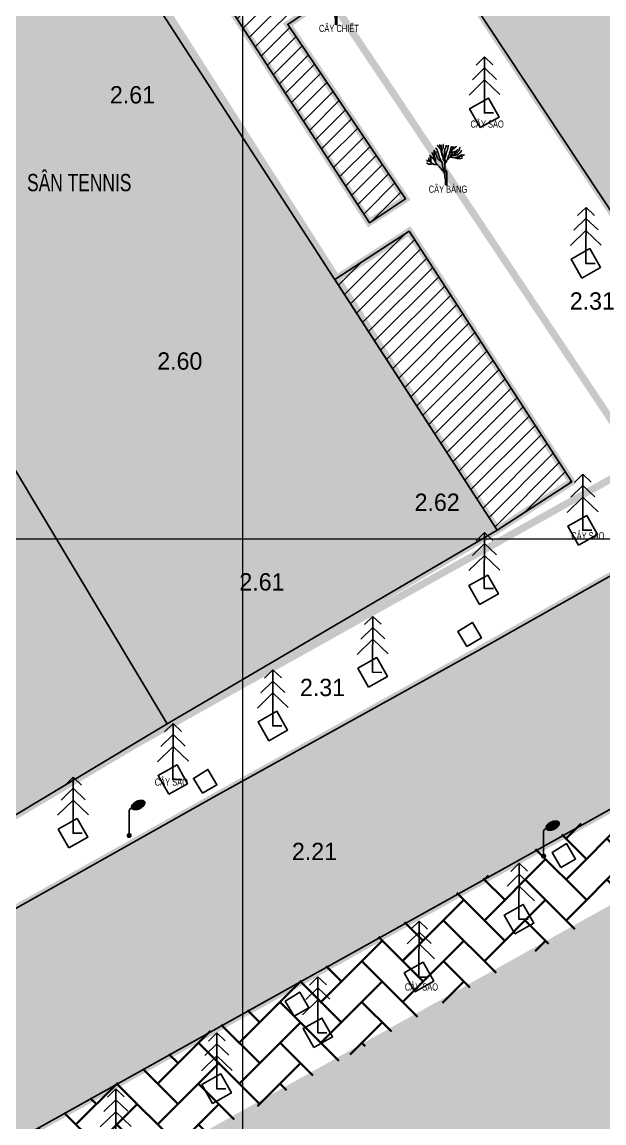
# Model space of a CAD drawing. Header units: millimetres. Extents: x 476643 to 477419, y 1110674 to 1111494.
# Drawn here: x 477078.4 to 477118.7, y 1111133.6 to 1111209.8 of the extents above; entities that cross this region are included whole.
import ezdxf

# ---------------------------------------------------------------- set-up
doc = ezdxf.new("R2010")
doc.units = ezdxf.units.MM
doc.header["$LTSCALE"] = 0.001
doc.header["$MEASUREMENT"] = 0
doc.linetypes.add('DASHDOTX2', pattern=[2, 1, -0.5, 0, -0.5])
for name, color, linetype, lineweight in [('D-CONGTRINH', 7, 'Continuous', 15), ('HT_Text', 7, 'Continuous', 15), ('LUOI', 8, 'Continuous', 5), ('Ranh theo QH', 5, 'Continuous', 40)]:
    doc.layers.add(name, color=color, linetype=linetype, lineweight=lineweight)
for name, color, linetype in [('H-Congtrinh', 40, 'Continuous'), ('HT_Cao do', 7, 'Continuous'), ('HT_duong', 1, 'Continuous'), ('HT_Hang rao', 7, 'Continuous'), ('HT_Ho ga', 5, 'Continuous'), ('HT_nha', 6, 'Continuous'), ('HT_thuc vat', 3, 'Continuous'), ('Ky hieu', 7, 'Continuous'), ('Net manh', 252, 'Continuous'), ('QH-text', 7, 'Continuous')]:
    doc.layers.add(name, color=color, linetype=linetype)
doc.styles.add('DIM', font='VAVON.TTF')
doc.linetypes.add('FENCELINE2', pattern='A,0.25,-0.1,[132,ltypeshp.shx,S=0.1,R=0,X=-0.1,Y=0],-0.1,1', length=1.45)

# ---------------------------------------------------------------- blocks, each defined once
blk = doc.blocks.new('Cot den')
at = {"layer": 'Ky hieu', "color": 5, "linetype": 'Continuous'}
for p, q in [((474185.96, 1112245.03), (474185.99, 1112245.09)), ((474185.96, 1112242.67), (474185.96, 1112245.03)), ((474185.99, 1112245.09), (474186.05, 1112245.17)), ((474186.05, 1112245.17), (474186.13, 1112245.23)), ((474186.13, 1112245.23), (474186.19, 1112245.25))]:
    blk.add_line(p, q, dxfattribs=at)
mesh = blk.add_polyface(dxfattribs=at)
corners = [(474186.29, 1112245.16), (474186.24, 1112245.2), (474186.32, 1112245.15), (474186.22, 1112245.22), (474186.39, 1112245.12), (474186.2, 1112245.25), (474186.43, 1112245.12), (474186.19, 1112245.29), (474186.49, 1112245.1), (474186.18, 1112245.32), (474186.53, 1112245.11), (474186.19, 1112245.36), (474186.6, 1112245.11), (474186.19, 1112245.39), (474186.63, 1112245.11), (474186.2, 1112245.43), (474186.71, 1112245.12), (474186.22, 1112245.48), (474186.77, 1112245.14), (474186.25, 1112245.53), (474186.84, 1112245.16), (474186.27, 1112245.57), (474186.9, 1112245.18), (474186.31, 1112245.62), (474186.97, 1112245.21), (474186.34, 1112245.65), (474187.02, 1112245.24), (474186.4, 1112245.7), (474187.09, 1112245.27), (474186.43, 1112245.73), (474187.12, 1112245.3), (474186.5, 1112245.78), (474187.2, 1112245.35), (474186.54, 1112245.8), (474187.23, 1112245.38), (474186.61, 1112245.84), (474187.28, 1112245.42), (474186.66, 1112245.87), (474187.31, 1112245.46), (474186.73, 1112245.9), (474187.35, 1112245.51), (474186.79, 1112245.92), (474187.38, 1112245.55), (474186.85, 1112245.94), (474187.4, 1112245.6), (474186.92, 1112245.96), (474187.42, 1112245.64), (474186.99, 1112245.97), (474187.44, 1112245.69), (474187.03, 1112245.97), (474187.44, 1112245.72), (474187.1, 1112245.97), (474187.44, 1112245.76), (474187.13, 1112245.97), (474187.43, 1112245.79), (474187.42, 1112245.82), (474187.2, 1112245.96), (474187.42, 1112245.82), (474187.4, 1112245.85), (474187.24, 1112245.96), (474187.38, 1112245.88), (474187.3, 1112245.93), (474187.33, 1112245.92)]
mesh.append_faces([[corners[k] for k in face] for face in [(0, 0, 2, 1), (1, 2, 4, 3), (3, 4, 6, 5), (5, 6, 8, 7), (7, 8, 10, 9), (9, 10, 12, 11), (11, 12, 14, 13), (13, 14, 16, 15), (15, 16, 18, 17), (17, 18, 20, 19), (19, 20, 22, 21), (21, 22, 24, 23), (23, 24, 26, 25), (25, 26, 28, 27), (27, 28, 30, 29), (29, 30, 32, 31), (31, 32, 34, 33), (33, 34, 36, 35), (35, 36, 38, 37), (37, 38, 40, 39), (39, 40, 42, 41), (41, 42, 44, 43), (43, 44, 46, 45), (45, 46, 48, 47), (47, 48, 50, 49), (49, 50, 52, 51), (51, 52, 54, 53), (53, 54, 57, 56), (56, 55, 58, 59), (59, 58, 60, 61), (61, 60, 62, 62)]], dxfattribs={"vtx0": -1, "vtx2": -1, "color": 5})
mesh = blk.add_polyface(dxfattribs=at)
corners = [(474185.87, 1112242.53), (474185.86, 1112242.54), (474185.9, 1112242.51), (474185.85, 1112242.55), (474185.91, 1112242.51), (474185.83, 1112242.57), (474185.93, 1112242.5), (474185.82, 1112242.58), (474185.94, 1112242.5), (474185.82, 1112242.59), (474185.96, 1112242.5), (474185.81, 1112242.61), (474185.98, 1112242.5), (474185.8, 1112242.62), (474186, 1112242.5), (474185.8, 1112242.64), (474186.01, 1112242.51), (474185.8, 1112242.66), (474186.03, 1112242.51), (474185.8, 1112242.67), (474186.04, 1112242.52), (474185.8, 1112242.67), (474186.06, 1112242.53), (474185.8, 1112242.69), (474186.06, 1112242.54), (474185.8, 1112242.7), (474186.08, 1112242.55), (474185.81, 1112242.72), (474186.09, 1112242.56), (474185.81, 1112242.73), (474186.11, 1112242.58), (474185.82, 1112242.75), (474186.11, 1112242.58), (474185.82, 1112242.76), (474186.12, 1112242.61), (474185.84, 1112242.78), (474186.12, 1112242.62), (474185.85, 1112242.79), (474186.13, 1112242.64), (474185.86, 1112242.8), (474186.13, 1112242.65), (474185.87, 1112242.81), (474186.13, 1112242.67), (474185.89, 1112242.82), (474186.13, 1112242.68), (474185.9, 1112242.83), (474186.13, 1112242.7), (474185.92, 1112242.83), (474186.13, 1112242.72), (474185.93, 1112242.84), (474186.12, 1112242.73), (474185.95, 1112242.84), (474186.11, 1112242.75), (474185.96, 1112242.84), (474186.11, 1112242.76), (474185.99, 1112242.84), (474186.1, 1112242.77), (474186, 1112242.84), (474186.08, 1112242.79), (474186.02, 1112242.83), (474186.07, 1112242.8), (474186.03, 1112242.83), (474186.06, 1112242.81)]
mesh.append_faces([[corners[k] for k in face] for face in [(0, 0, 2, 1), (1, 2, 4, 3), (3, 4, 6, 5), (5, 6, 8, 7), (7, 8, 10, 9), (9, 10, 12, 11), (11, 12, 14, 13), (13, 14, 16, 15), (15, 16, 18, 17), (17, 18, 20, 19), (21, 20, 22, 23), (23, 22, 24, 25), (25, 24, 26, 27), (27, 26, 28, 29), (29, 28, 30, 31), (31, 30, 32, 33), (33, 32, 34, 35), (35, 34, 36, 37), (37, 36, 38, 39), (39, 38, 40, 41), (41, 40, 42, 43), (43, 42, 44, 45), (45, 44, 46, 47), (47, 46, 48, 49), (49, 48, 50, 51), (51, 50, 52, 53), (53, 52, 54, 55), (55, 54, 56, 57), (57, 56, 58, 59), (59, 58, 60, 61), (61, 60, 62, 62)]], dxfattribs={"vtx0": -1, "vtx2": -1, "color": 5})
blk = doc.blocks.new('LKIM')
at = {"linetype": 'Continuous'}
for p, q in [((-0.158, 0.881), (-0.003, 1.034)), ((-0.003, 1.034), (0.152, 0.887)), ((-0.225, 0.611), (-0.003, 0.83)), ((-0.003, 0.83), (0.22, 0.619)), ((-0.288, 0.329), (-0.003, 0.61)), ((-0.003, 0.61), (0.282, 0.34))]:
    blk.add_line(p, q, dxfattribs=at)
blk.add_lwpolyline([(0.167, 0), (-0.003, 0), (-0.003, 1.032)], dxfattribs=at)
blk = doc.blocks.new('tree51')
for p, q in [((-2717, 6962), (-2717, 8421)), ((-2319, 8819), (-2319, 9018)), ((-2253, 8819), (-2319, 8819)), ((-2319, 7426), (-2319, 8090)), ((-2253, 8753), (-2253, 8819)), ((-2120, 8753), (-2253, 8753)), ((-2120, 8686), (-2120, 8753)), ((-2054, 8686), (-2120, 8686)), ((-2054, 8487), (-2054, 8686)), ((-1988, 8421), (-2054, 8487)), ((-1922, 9548), (-1988, 9548)), ((-1988, 8355), (-1988, 8421)), ((-1922, 8288), (-1988, 8355)), ((-1922, 9482), (-1922, 9548)), ((-1855, 9416), (-1922, 9482)), ((-1922, 8090), (-1922, 8288)), ((-1855, 8090), (-1922, 8090)), ((-1723, 9416), (-1855, 9416)), ((-1855, 7891), (-1855, 8090)), ((-1723, 9349), (-1723, 9416)), ((-1657, 9283), (-1723, 9349)), ((-1590, 9283), (-1657, 9283)), ((-1590, 9150), (-1590, 9283)), ((-1524, 9150), (-1590, 9150)), ((-1524, 9681), (-1392, 9681)), ((-1524, 9018), (-1524, 9150)), ((-1458, 9018), (-1524, 9018)), ((-1458, 8952), (-1458, 9018)), ((-1392, 8952), (-1458, 8952)), ((-1392, 9681), (-1392, 9615)), ((-1392, 9615), (-1325, 9548)), ((-1392, 8819), (-1392, 8952)), ((-1325, 8819), (-1392, 8819)), ((-1325, 9548), (-1325, 9482)), ((-1325, 9482), (-1259, 9482)), ((-1325, 8753), (-1325, 8819)), ((-1259, 8686), (-1325, 8753)), ((-1259, 9482), (-1259, 9416)), ((-1259, 9416), (-1193, 9416)), ((-1193, 8686), (-1259, 8686)), ((-1193, 9416), (-1193, 9283)), ((-1193, 9283), (-1126, 9283)), ((-1193, 8620), (-1193, 8686)), ((-1060, 8554), (-1193, 8620)), ((-1126, 9548), (-1126, 9747)), ((-1060, 9548), (-1126, 9548)), ((-1126, 9283), (-1126, 9217)), ((-1126, 9217), (-1060, 9217)), ((-1060, 7957), (-1060, 9548)), ((-1060, 9217), (-1060, 9150)), ((-1060, 8487), (-1060, 8554)), ((-994, 7891), (-1060, 7957)), ((-928, 8487), (-861, 8554)), ((-928, 8023), (-928, 8487)), ((-861, 8023), (-928, 8023)), ((-861, 8554), (-795, 8686)), ((-861, 7758), (-861, 8023)), ((-795, 8686), (-729, 8686)), ((-729, 8819), (-663, 8819)), ((-729, 8686), (-729, 8819)), ((-663, 8952), (-596, 8952)), ((-663, 8819), (-663, 8952)), ((-596, 9084), (-530, 9150)), ((-596, 8952), (-596, 9084)), ((-530, 9814), (-464, 9814)), ((-530, 9150), (-530, 9814)), ((-265, 8421), (-199, 8421)), ((-265, 6896), (-265, 8421)), ((-199, 8487), (-133, 8554)), ((-199, 8421), (-199, 8487)), ((-133, 8753), (-66, 8753)), ((-133, 8554), (-133, 8753)), ((-66, 8952), (66, 9084)), ((-66, 8753), (-66, 8952)), ((66, 9349), (133, 9349)), ((66, 9084), (66, 9349)), ((133, 9349), (133, 9681)), ((199, 7957), (265, 8023)), ((199, 7824), (199, 7957)), ((265, 8156), (331, 8222)), ((265, 8023), (265, 8156)), ((331, 8222), (398, 8222)), ((398, 8421), (464, 8487)), ((398, 8222), (398, 8421)), ((464, 8753), (530, 8819)), ((464, 8487), (464, 8753)), ((530, 9084), (596, 9150)), ((530, 8819), (530, 9084)), ((596, 9150), (596, 9615)), ((994, 7891), (1060, 7957)), ((1060, 8023), (1126, 8090)), ((1060, 7957), (1060, 8023)), ((1126, 8288), (1193, 8355)), ((1126, 8090), (1126, 8288)), ((1193, 8686), (1259, 8753)), ((1193, 8355), (1193, 8686)), ((1259, 8885), (1325, 8952)), ((1259, 8753), (1259, 8885)), ((1325, 9349), (1392, 9349)), ((1325, 8952), (1325, 9349)), ((1325, 8023), (1392, 8023)), ((1325, 7891), (1325, 8023)), ((1392, 8090), (1458, 8090)), ((1392, 8023), (1392, 8090)), ((1458, 8222), (1524, 8222)), ((1458, 8090), (1458, 8222)), ((1524, 8421), (1590, 8487)), ((1524, 8355), (1524, 8421)), ((1524, 8355), (1590, 8421)), ((1524, 8222), (1524, 8355)), ((1590, 8885), (1657, 8885)), ((1590, 8487), (1590, 8885)), ((1590, 8554), (1657, 8554)), ((1590, 8421), (1590, 8554)), ((1657, 9217), (1723, 9217)), ((1657, 8885), (1657, 9217)), ((1657, 8554), (1723, 8620)), ((1723, 8753), (1789, 8819)), ((1723, 8753), (1789, 8819)), ((1723, 8620), (1723, 8753)), ((1789, 8952), (1855, 8952)), ((1789, 8819), (1789, 8952)), ((1789, 8819), (1922, 8819)), ((1789, 7957), (1922, 7957)), ((1789, 7891), (1789, 7957)), ((1855, 9084), (1922, 9084)), ((1855, 8952), (1855, 9084)), ((1922, 9150), (2054, 9283)), ((1922, 9084), (1922, 9150)), ((1922, 8819), (1988, 8885)), ((1922, 7957), (1988, 8023)), ((1988, 8885), (2120, 8885)), ((1988, 8023), (2054, 8023)), ((2054, 8023), (2120, 8090)), ((2120, 8952), (2187, 8952)), ((2120, 8885), (2120, 8952)), ((2120, 8090), (2187, 8090)), ((2187, 8952), (2187, 9018)), ((2187, 9018), (2319, 9018)), ((2187, 8090), (2253, 8156)), ((2253, 8156), (2319, 8156)), ((2319, 9150), (2385, 9150)), ((2319, 9018), (2319, 9150)), ((2319, 8156), (2319, 8222)), ((2385, 9217), (2518, 9217)), ((2385, 9150), (2385, 9217)), ((2385, 7957), (2452, 7957)), ((2385, 7824), (2385, 7957)), ((2452, 8023), (2518, 8023)), ((2452, 7957), (2452, 8023)), ((2518, 9349), (2584, 9349)), ((2518, 9217), (2518, 9349)), ((2518, 8156), (2584, 8156)), ((2518, 8023), (2518, 8156)), ((2584, 9349), (2584, 9416)), ((2584, 8288), (2651, 8288)), ((2584, 8156), (2584, 8288)), ((2651, 8355), (2717, 8355)), ((2651, 8288), (2651, 8355)), ((2717, 8421), (2783, 8421)), ((2717, 8355), (2717, 8421)), ((2783, 8487), (2849, 8487)), ((2783, 8421), (2783, 8487)), ((2783, 7891), (3048, 8156)), ((2849, 8487), (2849, 8554)), ((2849, 8554), (2916, 8554)), ((2916, 8554), (2916, 8620)), ((3048, 8222), (3114, 8222)), ((3048, 8156), (3048, 8222)), ((3114, 8222), (3181, 8288)), ((3181, 8355), (3247, 8355)), ((3181, 8288), (3181, 8355)), ((3247, 8421), (3313, 8487)), ((3247, 8355), (3247, 8421)), ((3313, 8554), (3379, 8620)), ((3313, 8487), (3313, 8554)), ((3379, 8952), (3446, 9018)), ((3379, 8620), (3379, 8952)), ((3446, 9084), (3512, 9084)), ((3446, 9018), (3446, 9084)), ((3578, 7891), (3644, 7957)), ((3644, 8090), (3777, 8090)), ((3644, 7957), (3644, 8090)), ((3777, 8288), (3843, 8288)), ((3777, 8090), (3777, 8288)), ((3843, 8288), (3843, 8355)), ((-4506, 6034), (-4506, 6100)), ((-4440, 5968), (-4506, 6034)), ((-4506, 5305), (-4506, 5371)), ((-4373, 5305), (-4506, 5305)), ((-4440, 5901), (-4440, 5968)), ((-4307, 5901), (-4440, 5901)), ((-4373, 5238), (-4373, 5305)), ((-4307, 5835), (-4307, 5901)), ((-4241, 5835), (-4307, 5835)), ((-4175, 5769), (-4241, 5835)), ((-3711, 5769), (-4175, 5769)), ((-4042, 6432), (-4042, 6631)), ((-3976, 6432), (-4042, 6432)), ((-3976, 6167), (-3976, 6432)), ((-3910, 6167), (-3976, 6167)), ((-3910, 6034), (-3910, 6167)), ((-3843, 5968), (-3910, 6034)), ((-3843, 5901), (-3843, 5968)), ((-3777, 5901), (-3843, 5901)), ((-3777, 7161), (-3777, 7228)), ((-3711, 7161), (-3777, 7161)), ((-3777, 5769), (-3777, 5901)), ((-3711, 5702), (-3777, 5769)), ((-3711, 7095), (-3711, 7161)), ((-3644, 7095), (-3711, 7095)), ((-3711, 6763), (-3711, 6830)), ((-3578, 6763), (-3711, 6763)), ((-3711, 5702), (-3711, 5769)), ((-3644, 5702), (-3711, 5702)), ((-3644, 7029), (-3644, 7095)), ((-3578, 6962), (-3644, 7029)), ((-3644, 5636), (-3644, 5702)), ((-3512, 5504), (-3644, 5636)), ((-3578, 6896), (-3578, 6962)), ((-3446, 6896), (-3578, 6896)), ((-3578, 6697), (-3578, 6763)), ((-3512, 6631), (-3578, 6697)), ((-3512, 5570), (-3512, 6631)), ((-3446, 5570), (-3512, 5570)), ((-3446, 5504), (-3512, 5504)), ((-3446, 6830), (-3446, 6896)), ((-3379, 6763), (-3446, 6830)), ((-3379, 5437), (-3446, 5570)), ((-3446, 5437), (-3446, 5504)), ((-3379, 5371), (-3446, 5437)), ((-3313, 6763), (-3379, 6763)), ((-3313, 5371), (-3379, 5371)), ((-3313, 7891), (-3181, 7758)), ((-3247, 6697), (-3313, 6763)), ((-3247, 5305), (-3313, 5371)), ((-3247, 6631), (-3247, 6697)), ((-3181, 6631), (-3247, 6631)), ((-3181, 5305), (-3247, 5305)), ((-3181, 7758), (-3114, 7758)), ((-3048, 6498), (-3181, 6631)), ((-3048, 5172), (-3181, 5305)), ((-3114, 7758), (-3114, 7625)), ((-3114, 7625), (-3048, 7625)), ((-3048, 7625), (-3048, 7426)), ((-3048, 7426), (-2982, 7360)), ((-3048, 6432), (-3048, 6498)), ((-2916, 6432), (-3048, 6432)), ((-2982, 7360), (-2982, 7228)), ((-2982, 7228), (-2916, 7161)), ((-2916, 7161), (-2916, 6896)), ((-2916, 6896), (-2849, 6896)), ((-2916, 6299), (-2916, 6432)), ((-2849, 6299), (-2916, 6299)), ((-2849, 6896), (-2849, 6498)), ((-2849, 6498), (-2783, 6432)), ((-2849, 6233), (-2849, 6299)), ((-2783, 6233), (-2849, 6233)), ((-2783, 6432), (-2783, 6366)), ((-2783, 6366), (-2717, 6299)), ((-2717, 6167), (-2783, 6233)), ((-2651, 6896), (-2717, 6962)), ((-2717, 6299), (-2717, 6100)), ((-2717, 6100), (-2651, 6100)), ((-2651, 6697), (-2651, 6896)), ((-2584, 6564), (-2651, 6697)), ((-2651, 6100), (-2651, 5968)), ((-2651, 5968), (-2584, 5835)), ((-2518, 6564), (-2584, 6564)), ((-2584, 5835), (-2518, 5835)), ((-2518, 6366), (-2518, 6564)), ((-2452, 6233), (-2518, 6366)), ((-2518, 5835), (-2518, 5702)), ((-2518, 5702), (-2452, 5636)), ((-2452, 6034), (-2452, 6233)), ((-2385, 5968), (-2452, 6034)), ((-2452, 5636), (-2385, 5636)), ((-2385, 5437), (-2385, 5968)), ((-2385, 5636), (-2385, 5504)), ((-2385, 5504), (-2319, 5504)), ((-2253, 7360), (-2319, 7426)), ((-2319, 5504), (-2319, 5371)), ((-2319, 5371), (-2253, 5305)), ((-2253, 7228), (-2253, 7360)), ((-2187, 7228), (-2253, 7228)), ((-2253, 5305), (-2253, 5238)), ((-2187, 7029), (-2187, 7228)), ((-2120, 6962), (-2187, 7029)), ((-2120, 6830), (-2120, 6962)), ((-2054, 6830), (-2120, 6830)), ((-2054, 6763), (-2054, 6830)), ((-1988, 6697), (-2054, 6763)), ((-1988, 6564), (-1988, 6697)), ((-1922, 6564), (-1988, 6564)), ((-1922, 6432), (-1922, 6564)), ((-1789, 6299), (-1922, 6432)), ((-1789, 7824), (-1855, 7891)), ((-1789, 7758), (-1789, 7824)), ((-1723, 7758), (-1789, 7758)), ((-1789, 6233), (-1789, 6299)), ((-1723, 6233), (-1789, 6233)), ((-1723, 7625), (-1723, 7758)), ((-1657, 7559), (-1723, 7625)), ((-1723, 6167), (-1723, 6233)), ((-1657, 6167), (-1723, 6167)), ((-1657, 7228), (-1657, 7559)), ((-1590, 7228), (-1657, 7228)), ((-1590, 6100), (-1657, 6167)), ((-1590, 7095), (-1590, 7228)), ((-1524, 7095), (-1590, 7095)), ((-1458, 6034), (-1590, 6100)), ((-1524, 6763), (-1524, 7095)), ((-1458, 6697), (-1524, 6763)), ((-1458, 6631), (-1458, 6697)), ((-1392, 6631), (-1458, 6631)), ((-1392, 5968), (-1458, 6034)), ((-1392, 6498), (-1392, 6631)), ((-1325, 6432), (-1392, 6498)), ((-1126, 5835), (-1392, 5968)), ((-1325, 6299), (-1325, 6432)), ((-1193, 6167), (-1325, 6299)), ((-1193, 6100), (-1193, 6167)), ((-1126, 6034), (-1193, 6100)), ((-1126, 5901), (-1126, 6034)), ((-994, 5769), (-1126, 5901)), ((-994, 7824), (-994, 7891)), ((-928, 7758), (-994, 7824)), ((-994, 5636), (-994, 5769)), ((-928, 5636), (-994, 5636)), ((-928, 7625), (-928, 7758)), ((-861, 7493), (-928, 7625)), ((-928, 5504), (-928, 5636)), ((-861, 5504), (-928, 5504)), ((-795, 7692), (-861, 7758)), ((-861, 7360), (-861, 7493)), ((-795, 7294), (-861, 7360)), ((-861, 5437), (-861, 5504)), ((-795, 5371), (-861, 5437)), ((-795, 7625), (-795, 7692)), ((-729, 7559), (-795, 7625)), ((-795, 7228), (-795, 7294)), ((-729, 7095), (-795, 7228)), ((-795, 5238), (-795, 5371)), ((-729, 7294), (-729, 7559)), ((-663, 7228), (-729, 7294)), ((-729, 6962), (-729, 7095)), ((-663, 6896), (-729, 6962)), ((-663, 6763), (-663, 7228)), ((-663, 6763), (-663, 6896)), ((-596, 6697), (-663, 6763)), ((-596, 6498), (-596, 6697)), ((-530, 6366), (-596, 6498)), ((-530, 6167), (-530, 6366)), ((-398, 6034), (-530, 6167)), ((-398, 5901), (-398, 6034)), ((-331, 5835), (-398, 5901)), ((-331, 5769), (-331, 5835)), ((-199, 5636), (-331, 5769)), ((-199, 6830), (-265, 6896)), ((-199, 6697), (-199, 6830)), ((-133, 6564), (-199, 6697)), ((-199, 5835), (-133, 5901)), ((-199, 5437), (-199, 5835)), ((-199, 4310), (-199, 5636)), ((-133, 6564), (-66, 6631)), ((-133, 5901), (-133, 6564)), ((-66, 6830), (0, 6896)), ((-66, 6631), (-66, 6830)), ((-66, 5305), (0, 5371)), ((-66, 5172), (-66, 5305)), ((0, 6962), (66, 7029)), ((0, 6896), (0, 6962)), ((0, 5437), (66, 5437)), ((0, 5371), (0, 5437)), ((66, 7559), (133, 7559)), ((66, 7029), (66, 7559)), ((66, 5570), (133, 5570)), ((66, 5437), (66, 5570)), ((133, 7758), (199, 7824)), ((133, 7559), (133, 7758)), ((133, 5636), (199, 5636)), ((133, 5570), (133, 5636)), ((199, 5835), (265, 5835)), ((199, 5636), (199, 5835)), ((265, 5968), (398, 6100)), ((265, 5835), (265, 5968)), ((398, 6233), (464, 6299)), ((398, 6100), (398, 6233)), ((398, 6167), (464, 6167)), ((464, 6432), (530, 6432)), ((464, 6299), (464, 6432)), ((464, 6233), (530, 6233)), ((464, 6167), (464, 6233)), ((530, 6631), (596, 6631)), ((530, 6432), (530, 6631)), ((530, 6233), (596, 6299)), ((596, 6830), (663, 6896)), ((596, 6631), (596, 6830)), ((596, 6366), (663, 6366)), ((596, 6299), (596, 6366)), ((663, 7029), (729, 7095)), ((663, 6896), (663, 7029)), ((663, 6432), (729, 6432)), ((663, 6366), (663, 6432)), ((729, 7161), (795, 7161)), ((729, 7095), (729, 7161)), ((729, 6498), (795, 6564)), ((729, 6432), (729, 6498)), ((795, 7294), (928, 7360)), ((795, 7228), (861, 7360)), ((795, 7228), (795, 7294)), ((795, 7161), (795, 7228)), ((795, 6631), (928, 6631)), ((795, 6564), (795, 6631)), ((861, 7426), (928, 7493)), ((861, 7360), (861, 7426)), ((928, 7692), (994, 7692)), ((928, 7493), (928, 7692)), ((928, 7360), (994, 7426)), ((928, 6697), (1126, 6896)), ((928, 6763), (1789, 6763)), ((928, 6631), (928, 6697)), ((994, 7692), (994, 7891)), ((994, 7493), (1060, 7559)), ((994, 7426), (994, 7493)), ((1060, 7625), (1126, 7625)), ((1060, 7559), (1060, 7625)), ((1126, 7692), (1193, 7758)), ((1126, 7625), (1126, 7692)), ((1126, 6896), (1193, 6896)), ((1193, 7824), (1259, 7891)), ((1193, 7758), (1193, 7824)), ((1193, 6962), (1325, 6962)), ((1193, 6896), (1193, 6962)), ((1259, 7891), (1325, 7891)), ((1259, 7758), (1325, 7824)), ((1259, 7294), (1325, 7294)), ((1259, 6962), (1259, 7294)), ((1325, 7824), (1392, 7824)), ((1325, 7294), (1392, 7360)), ((1325, 7029), (1392, 7095)), ((1325, 6962), (1325, 7029)), ((1392, 7824), (1458, 7891)), ((1392, 7360), (1458, 7360)), ((1392, 7095), (1458, 7095)), ((1458, 7891), (1789, 7891)), ((1458, 7426), (1524, 7426)), ((1458, 7360), (1458, 7426)), ((1458, 7095), (1590, 7228)), ((1524, 7426), (1524, 7493)), ((1524, 7493), (1657, 7493)), ((1590, 7228), (1657, 7228)), ((1590, 7228), (2518, 7228)), ((1657, 7559), (1723, 7559)), ((1657, 7493), (1657, 7559)), ((1657, 7228), (1789, 7360)), ((1789, 7360), (1922, 7360)), ((1789, 6763), (1789, 6697)), ((1789, 6697), (3247, 6697)), ((1922, 7360), (2054, 7426)), ((2054, 7426), (2120, 7493)), ((2120, 7493), (2187, 7493)), ((2187, 7692), (2253, 7758)), ((2187, 7625), (2187, 7692)), ((2187, 7493), (2253, 7625)), ((2187, 6697), (2253, 6631)), ((2253, 7758), (2319, 7758)), ((2253, 7625), (2319, 7625)), ((2253, 6631), (2385, 6631)), ((2319, 7824), (2385, 7824)), ((2319, 7758), (2319, 7824)), ((2319, 7625), (2452, 7692)), ((2385, 6631), (2518, 6498)), ((2452, 7692), (2518, 7758)), ((2518, 7758), (2584, 7758)), ((2518, 7294), (2717, 7294)), ((2518, 7228), (2518, 7294)), ((2518, 6498), (2783, 6498)), ((2584, 7758), (2717, 7891)), ((2717, 7891), (2783, 7891)), ((2717, 7360), (2849, 7360)), ((2717, 7294), (2717, 7360)), ((2717, 6697), (2783, 6763)), ((2783, 6763), (2849, 6763)), ((2783, 6498), (2783, 6432)), ((2783, 6432), (3711, 6432)), ((2849, 7360), (2916, 7426)), ((2849, 6763), (2849, 6830)), ((2849, 6830), (2916, 6830)), ((2916, 7426), (3048, 7493)), ((2916, 6896), (2982, 6896)), ((2916, 6830), (2916, 6896)), ((2982, 6896), (3048, 6962)), ((3048, 7493), (3114, 7493)), ((3048, 6962), (3114, 6962)), ((3114, 7559), (3181, 7559)), ((3114, 7493), (3114, 7559)), ((3114, 6962), (3181, 7029)), ((3181, 7559), (3313, 7692)), ((3181, 7029), (3379, 7029)), ((3247, 6763), (3313, 6763)), ((3247, 6697), (3247, 6763)), ((3313, 7692), (3446, 7758)), ((3313, 7029), (4108, 7029)), ((3313, 6763), (3313, 6830)), ((3379, 7095), (3512, 7095)), ((3379, 7029), (3379, 7095)), ((3446, 7824), (3512, 7824)), ((3446, 7758), (3446, 7824)), ((3512, 7824), (3512, 7891)), ((3512, 7891), (3578, 7891)), ((3512, 7095), (3512, 7161)), ((3512, 7161), (3644, 7161)), ((3644, 7161), (3777, 7294)), ((3711, 6432), (3777, 6498)), ((3777, 7294), (3843, 7294)), ((3777, 6498), (4042, 6498)), ((3843, 7360), (3910, 7360)), ((3843, 7294), (3843, 7360)), ((3910, 7360), (3910, 7493)), ((4108, 7095), (4175, 7161)), ((4108, 7029), (4108, 7095)), ((4175, 7161), (4241, 7161)), ((4241, 7161), (4307, 7228)), ((4307, 7228), (4373, 7228)), ((4373, 7294), (4440, 7294)), ((4373, 7228), (4373, 7294)), ((4440, 7360), (4572, 7360)), ((4440, 7294), (4440, 7360)), ((-4307, 5238), (-4373, 5238)), ((-4307, 5172), (-4307, 5238)), ((-4175, 5172), (-4307, 5172)), ((-4175, 5106), (-4175, 5172)), ((-3446, 5106), (-4175, 5106)), ((-3379, 5172), (-3446, 5106)), ((-2916, 5172), (-3379, 5172)), ((-2916, 5172), (-3048, 5172)), ((-2916, 5039), (-2916, 5172)), ((-2916, 5106), (-2916, 5172)), ((-2849, 5106), (-2916, 5106)), ((-2849, 5039), (-2849, 5106)), ((-2452, 5039), (-2849, 5039)), ((-2385, 4973), (-2452, 5039)), ((-1922, 4973), (-2385, 4973)), ((-2253, 5238), (-2187, 5238)), ((-2187, 5238), (-2187, 5172)), ((-2187, 5172), (-2054, 5039)), ((-2054, 5039), (-1988, 5039)), ((-1988, 5039), (-1988, 4973)), ((-1988, 4973), (-1922, 4973)), ((-1922, 4973), (-1922, 4907)), ((-1922, 4907), (-1458, 4443)), ((-1458, 4443), (-1458, 4376)), ((-1458, 4376), (-1392, 4376)), ((-1392, 4376), (-1392, 4310)), ((-1392, 4310), (-1325, 4244)), ((-1325, 4244), (-1259, 4244)), ((-1259, 4244), (-1259, 4177)), ((-1259, 4177), (-1060, 3978)), ((-1060, 3978), (-1060, 3912)), ((-1060, 3912), (-994, 3912)), ((-994, 3912), (-994, 3846)), ((-994, 3846), (-928, 3846)), ((-928, 3846), (-861, 3780)), ((-861, 3780), (-861, 3713)), ((-861, 3713), (-795, 3713)), ((-729, 5238), (-795, 5238)), ((-795, 3713), (-795, 3647)), ((-795, 3647), (-729, 3647)), ((-729, 4376), (-729, 5238)), ((-663, 4310), (-729, 4376)), ((-729, 3647), (-729, 3581)), ((-729, 3581), (-663, 3581)), ((-663, 4244), (-663, 4310)), ((-596, 4177), (-663, 4244)), ((-663, 3581), (-663, 3514)), ((-663, 3514), (-596, 3514)), ((-596, 4045), (-596, 4177)), ((-530, 3978), (-596, 4045)), ((-596, 3514), (-530, 3448)), ((-530, 3912), (-530, 3978)), ((-464, 3846), (-530, 3912)), ((-530, 3448), (-530, 3382)), ((-530, 3382), (-464, 3382)), ((-464, 3713), (-464, 3846)), ((-398, 3713), (-464, 3713)), ((-464, 3382), (-464, 3315)), ((-464, 3315), (-398, 3249)), ((-398, 3581), (-398, 3713)), ((-331, 3514), (-398, 3581)), ((-398, 3249), (-398, 3183)), ((-398, 3183), (-331, 3183)), ((-265, 3514), (-331, 3514)), ((-331, 3183), (-331, 3050)), ((-331, 3050), (-265, 3050)), ((-265, 3382), (-265, 3514)), ((-199, 3315), (-265, 3382)), ((-265, 3050), (-265, 2851)), ((-265, 2851), (-199, 2851)), ((-199, 4907), (-133, 4973)), ((-133, 4310), (-199, 4310)), ((-199, 1989), (-199, 3315)), ((-133, 5172), (-66, 5172)), ((-133, 4973), (-133, 5172)), ((-133, 3978), (-133, 4310)), ((-66, 3912), (-133, 3978)), ((-66, 3846), (-66, 3912)), ((0, 3780), (-66, 3846)), ((0, 3713), (0, 3780)), ((66, 3647), (0, 3713)), ((66, 3581), (66, 3647)), ((199, 3448), (66, 3581)), ((199, 3315), (199, 3448)), ((265, 3315), (199, 3315)), ((265, 3249), (265, 3315)), ((331, 3249), (265, 3249)), ((331, -66), (331, 3249)), ((-133, 1989), (-199, 1989)), ((-133, 1790), (-133, 1989)), ((-66, 1724), (-133, 1790)), ((-66, 1591), (-66, 1724)), ((0, 1525), (-66, 1591)), ((0, 0), (0, 1525))]:
    blk.add_line(p, q)
blk = doc.blocks.new('fff')
for points in [[(477110.122, 1111202.497), (477111.429, 1111203.233), (477110.693, 1111204.54), (477109.386, 1111203.804)], [(477117.146, 1111192.078), (477118.453, 1111192.814), (477117.717, 1111194.121), (477116.41, 1111193.385)], [(477116.929, 1111173.591), (477118.236, 1111174.327), (477117.5, 1111175.634), (477116.193, 1111174.898)], [(477081.632, 1111152.613), (477082.939, 1111153.349), (477082.203, 1111154.656), (477080.896, 1111153.92)], [(477112.515, 1111146.656), (477113.822, 1111147.393), (477113.085, 1111148.699), (477111.779, 1111147.963)], [(477105.59, 1111142.65), (477106.897, 1111143.386), (477106.16, 1111144.693), (477104.853, 1111143.957)], [(477098.583, 1111138.788), (477099.89, 1111139.524), (477099.154, 1111140.831), (477097.847, 1111140.095)], [(477091.584, 1111134.914), (477092.89, 1111135.65), (477092.154, 1111136.957), (477090.847, 1111136.221)]]:
    blk.add_lwpolyline(points, close=True)
for points, elevation in [([(477110.072, 1111169.471), (477111.379, 1111170.207), (477110.643, 1111171.514), (477109.336, 1111170.778)], 0.001), ([(477102.384, 1111163.753), (477103.691, 1111164.489), (477102.955, 1111165.796), (477101.648, 1111165.06)], 0), ([(477095.467, 1111160.04), (477096.774, 1111160.776), (477096.038, 1111162.083), (477094.731, 1111161.346)], 0), ([(477088.549, 1111156.326), (477089.856, 1111157.063), (477089.12, 1111158.369), (477087.813, 1111157.633)], 0)]:
    blk.add_lwpolyline(points, close=True, dxfattribs=dict(elevation=elevation))
at = {"layer": 'HT_duong'}
for points in [[(476930.738, 1111214.836), (476933.19, 1111209.481), (476941.666, 1111194.808), (476962.717, 1111158.524), (476973.112, 1111140.528), (476983.575, 1111122.517), (476988.982, 1111113.249), (476993.78, 1111108.324), (476998.259, 1111106.196), (477001.854, 1111106.39), (477005.692, 1111108.065), (477018.249, 1111115.05), (477073.451, 1111145.905), (477091.694, 1111156.147), (477110.01, 1111166.319), (477124.902, 1111174.708), (477127.457, 1111176.984), (477128.829, 1111179.673), (477128.678, 1111182.374), (477097.873, 1111228.864)], [(477137.383, 1111165.642), (477133.694, 1111163.427), (477115.281, 1111153.139), (477096.805, 1111142.846), (477078.664, 1111132.737), (477023.765, 1111101.991), (477014.317, 1111096.81), (477006.702, 1111088.562), (477006.465, 1111083.507), (477014.874, 1111068.37), (477002.178, 1111061.992), (476991.86, 1111079.876), (476937.264, 1111174.332)]]:
    blk.add_lwpolyline(points, dxfattribs=at)
at = {"layer": 'HT_Hang rao', "linetype": 'FENCELINE2'}
for points in [[(476992.124, 1111278.699), (476992.124, 1111278.699), (476992.124, 1111278.699), (476992.124, 1111278.699), (477030.416, 1111301.506), (477048.654, 1111271.234), (477111.294, 1111174.625), (477088.431, 1111161.209), (477069.283, 1111149.721), (476992.124, 1111278.699)], [(477088.431, 1111161.209), (477011.27, 1111290.103)]]:
    blk.add_lwpolyline(points, dxfattribs=at)
at = {"layer": 'HT_Ho ga', "color": 4}
for points in [[(477109.191, 1111166.573), (477110.199, 1111167.154), (477109.578, 1111168.229), (477108.575, 1111167.604)], [(477090.876, 1111156.4), (477091.884, 1111156.981), (477091.262, 1111158.056), (477090.26, 1111157.431)], [(477115.71, 1111151.26), (477116.717, 1111151.841), (477116.096, 1111152.916), (477115.094, 1111152.291)], [(477097.234, 1111140.967), (477098.241, 1111141.547), (477097.62, 1111142.623), (477096.617, 1111141.998)]]:
    blk.add_lwpolyline(points, close=True, dxfattribs=at)
at = {"layer": 'HT_nha', "linetype": 'Continuous', "ltscale": 0.7}
for points in [[(477089.259, 1111225.933), (477099.031, 1111211.161), (477096.79, 1111209.65), (477104.944, 1111197.564), (477102.44, 1111195.911), (477084.677, 1111223.315), (477089.151, 1111226.033)], [(477105.206, 1111195.321), (477116.455, 1111177.971), (477111.294, 1111174.625), (477100.045, 1111191.975), (477105.206, 1111195.321)]]:
    blk.add_lwpolyline(points, dxfattribs=at)
at = {"xscale": 0.7360424541984685, "yscale": 0.7360424541402608, "zscale": 0.7360424542015039}
for p in [(128064.806, 292495.651), (128093.507, 292494.221)]:
    blk.add_blockref('Cot den', p, dxfattribs=at)
at = {"layer": 'HT_thuc vat', "xscale": 0.0002879999810829759, "yscale": 0.0002880000974982977, "zscale": 0.000288}
for p in [(477100.099, 1111209.624), (477107.715, 1111198.506)]:
    blk.add_blockref('tree51', p, dxfattribs=at)
at = {"layer": 'HT_thuc vat', "extrusion": (0.002734, 0.014211, 0.999895), "rotation": 359.7981124263856}
for p, xscale, yscale, zscale in [((477108.634, 1111072.767, 17095.876), 3.750000000158848, 3.749999999601811, 3.749999999994009), ((477115.658, 1111062.348, 17095.748), 3.750000000158848, 3.749999999601811, 3.749999999994009), ((477115.441, 1111043.863, 17095.484), 3.750000000158847, 3.749999999601811, 3.749999999994008), ((477108.626, 1111039.834, 17095.408), 3.750000000158848, 3.749999999601813, 3.749999999994009), ((477100.896, 1111034.027, 17095.305), 3.750000000158847, 3.749999999601811, 3.749999999994009), ((477093.979, 1111030.314, 17095.233), 3.750000000158847, 3.749999999601811, 3.749999999994009), ((477087.061, 1111026.602, 17095.161), 3.750000000158847, 3.749999999601811, 3.749999999994009), ((477080.144, 1111022.889, 17095.09), 3.750000000158847, 3.749999999601811, 3.749999999994009), ((477111.027, 1111016.932, 17095.089), 3.750000000158847, 3.749999999601815, 3.749999999994009), ((477104.102, 1111012.926, 17095.014), 3.750000000158847, 3.749999999601815, 3.749999999994009), ((477097.095, 1111009.065, 17094.939), 3.750000000158847, 3.749999999601815, 3.749999999994009), ((477090.096, 1111005.191, 17094.865), 3.750000000158847, 3.749999999601815, 3.749999999994009), ((477083.099, 1111001.313, 17094.791), 3.750000000158847, 3.749999999601815, 3.749999999994009)]:
    blk.add_blockref('LKIM', p, dxfattribs=dict(at, xscale=xscale, yscale=yscale, zscale=zscale))
at = {"layer": 'HT_Cao do', "color": 0}
for s, p in [('2.61', (477084.474, 1111204.172)), ('2.31', (477116.321, 1111189.892)), ('2.60', (477087.751, 1111185.736)), ('2.62', (477105.574, 1111175.955)), ('2.61', (477093.44, 1111170.439)), ('2.31', (477097.635, 1111163.127)), ('2.21', (477097.076, 1111151.767))]:
    blk.add_text(s, height=1.2, dxfattribs=at).set_placement(p)
at = {"layer": 'HT_Text', "color": 9, "style": 'DIM', "width": 0.75}
for s, height, p in [('CAÂY CHIEÁT', 0.5, (477098.951, 1111209.122)), ('CAÂY SAO', 0.5, (477109.447, 1111202.495)), ('SAÂN TENNIS', 1.2, (477078.736, 1111198.094)), ('CAÂY BAØNG', 0.5, (477106.548, 1111197.988)), ('CAÂY SAO', 0.5, (477116.42, 1111173.977)), ('CAÂY SAO', 0.5, (477087.575, 1111156.925)), ('CAÂY SAO', 0.5, (477104.896, 1111142.731))]:
    blk.add_text(s, height=height, dxfattribs=at).set_placement(p)

msp = doc.modelspace()

# ---------------------------------------------------------------- hatches: boundary and pattern name
at = {"layer": 'H-Congtrinh', "lineweight": 35}
h = msp.add_hatch(dxfattribs=at)
h.set_pattern_fill('AR-HBONE', color=256, scale=0.5, style=0)
edge = h.paths.add_edge_path()
edge.add_line((477016.998, 1111074.146), (477012.923, 1111071.882))
edge.add_line((477012.923, 1111071.882), (477006.465, 1111083.507))
edge.add_line((477006.465, 1111083.507), (477006.702, 1111088.562))
edge.add_line((477006.702, 1111088.562), (477014.317, 1111096.81))
edge.add_line((477014.317, 1111096.81), (477137.383, 1111165.642))
edge.add_line((477137.383, 1111165.642), (477145.501, 1111166.68))
edge.add_line((477145.501, 1111166.68), (477153.917, 1111150.615))
edge.add_line((477153.917, 1111150.615), (477141.662, 1111143.771))
edge.add_line((477141.662, 1111143.771), (477139.068, 1111149.324))
edge.add_line((477139.068, 1111149.324), (477137.195, 1111152.73))
edge.add_line((477137.195, 1111152.73), (477130.42, 1111154.674))
edge.add_line((477130.42, 1111154.674), (477013.85, 1111089.569))
edge.add_line((477013.85, 1111089.569), (477011.992, 1111082.805))
edge.add_line((477011.992, 1111082.805), (477017.007, 1111074.151))
at = {"layer": 'HT_duong', "lineweight": 35}
h = msp.add_hatch(color=8, dxfattribs=at)
h.paths.add_polyline_path([(477048.887, 1111327.463), (477027.775, 1111358.972), (477020.27, 1111370.174), (477008.332, 1111362.865), (477016.421, 1111350.792), (477017.86, 1111344.683), (477017.138, 1111339.499), (477012.77, 1111333.596), (476979.491, 1111315.894), (476971.124, 1111317.952), (476961.673, 1111322.596), (476956.505, 1111325.872), (476954.514, 1111328.221), (476952.137, 1111336.195), (476950.508, 1111341.552), (476944.021, 1111339.245), (476951.442, 1111311.674), (476952.23, 1111304.995), (476951.587, 1111298.448), (476949.758, 1111292.182), (476947.749, 1111287.852), (476944.975, 1111283.905), (476912.719, 1111237.296), (476908.691, 1111231.568), (476905.132, 1111227.42), (476830.322, 1111166.989), (476799.591, 1111142.665), (476792.643, 1111141.543), (476785.289, 1111143.073), (476778.983, 1111147.249), (476775.455, 1111152.371), (476762.326, 1111180.654), (476747.928, 1111173.644), (476760.345, 1111146.893), (476762.51, 1111138.794), (476762.29, 1111130.003), (476760.162, 1111122.306), (476756.991, 1111116.786), (476735.457, 1111099.552), (476743.814, 1111087.993), (476759.607, 1111098.383), (476775.959, 1111098.612), (476781.034, 1111093.187), (476828.757, 1111011.48), (476830.075, 1111008.326), (476829.365, 1111005.739), (476823.601, 1110996.658), (476828.977, 1110986.609), (476838.722, 1110987.903), (476841.272, 1110987.755), (476843.582, 1110986.113), (476852.553, 1110970.837), (476872.949, 1110935.66), (476871.71, 1110929.87), (476868.202, 1110926.926), (476873.498, 1110917.435), (476877.811, 1110918.641), (476881.168, 1110918.762), (476884.414, 1110916.251), (476895.764, 1110896.747), (476895.132, 1110892.033), (476890.267, 1110888.644), (476893.273, 1110883.68), (476898.419, 1110886.36), (476901.379, 1110885.97), (476903.41, 1110883.713), (476924.932, 1110847.173), (476928.38, 1110849.152), (476943.994, 1110822.831), (476950.945, 1110826.14), (476941.016, 1110842.329), (476941.033, 1110842.337), (476927.724, 1110865.746), (476917.876, 1110882.802), (476920.986, 1110885.384), (476907.496, 1110908.559), (476893.354, 1110932.705), (476851.867, 1111003.762), (476851.441, 1111006.305), (476852.801, 1111008.38), (476859.969, 1111013.191), (476854.923, 1111021.873), (476847.79, 1111017.944), (476844.545, 1111018.011), (476842.462, 1111020.014), (476825.743, 1111048.347), (476799.179, 1111094.111), (476796.785, 1111098.634), (476795.399, 1111104.549), (476796.415, 1111116.032), (476798.48, 1111121.44), (476801.662, 1111126.03), (476818.966, 1111139.981), (476834.974, 1111153.053), (476868.467, 1111179.578), (476870.703, 1111178.844), (476873.947, 1111174.758), (476875.85, 1111172.552), (476876.483, 1111171.663), (476827.008, 1111132.461), (476828.871, 1111130.109), (476878.227, 1111169.217), (476881.317, 1111164.882), (476910.93, 1111113.044), (476920.603, 1111118.895), (476886.623, 1111176.533), (476903.863, 1111187.862), (476907.724, 1111189.84), (476910.898, 1111190.16), (476913.73, 1111189.676), (476918.192, 1111185.873), (476929.141, 1111167.464), (476939.374, 1111150.166), (476950.775, 1111129.895), (476953.389, 1111131.366), (476941.973, 1111151.665), (476931.722, 1111168.994), (476920.517, 1111187.834), (476915.048, 1111192.495), (476911.002, 1111193.185), (476906.86, 1111192.769), (476902.256, 1111190.409), (476884.014, 1111178.421), (476881.222, 1111180.988), (476878.76, 1111185.161), (476878.471, 1111186.548), (476878.868, 1111187.779), (476900.163, 1111204.281), (476906.58, 1111209.367), (476916.273, 1111204.463), (476926.719, 1111192.411), (476937.264, 1111174.332), (476991.86, 1111079.876), (477002.178, 1111061.992), (477014.874, 1111068.37), (477006.465, 1111083.507), (477006.702, 1111088.562), (477014.317, 1111096.81), (477023.765, 1111101.991), (477078.664, 1111132.737), (477096.805, 1111142.846), (477115.281, 1111153.139), (477133.694, 1111163.427), (477137.383, 1111165.642), (477155.583, 1111167.969), (477151.757, 1111173.456), (477114.867, 1111228.636)])
h.paths.add_polyline_path([(476933.19, 1111209.481), (476930.738, 1111214.836), (476928.95, 1111222.684), (476929.174, 1111230.394), (476929.977, 1111237.478), (476938.144, 1111249.178), (476947.688, 1111262.966), (476959.692, 1111280.244), (476966.032, 1111288.71), (476972.887, 1111295.309), (476974.815, 1111294.73), (476975.681, 1111293.721), (476978.054, 1111289.963), (476987.338, 1111273.544), (476991.518, 1111278.36), (476979.457, 1111300.053), (476983.843, 1111302.36), (477002.237, 1111311.997), (477020.734, 1111321.683), (477025.661, 1111322.725), (477029.895, 1111322.591), (477033.906, 1111321.063), (477037.677, 1111318.292), (477049.672, 1111301.003), (477061.03, 1111283.999), (477072.554, 1111266.739), (477084.098, 1111249.422), (477097.873, 1111228.864), (477128.678, 1111182.374), (477128.829, 1111179.673), (477127.457, 1111176.984), (477124.902, 1111174.708), (477110.01, 1111166.319), (477091.694, 1111156.147), (477073.451, 1111145.905), (477018.249, 1111115.05), (477005.692, 1111108.065), (477001.854, 1111106.39), (476998.259, 1111106.196), (476993.78, 1111108.324), (476988.982, 1111113.249), (476983.575, 1111122.517), (476973.112, 1111140.528), (476962.717, 1111158.524), (476941.666, 1111194.808)], flags=16)
at = {"layer": 'HT_duong', "lineweight": 18}
h = msp.add_hatch(dxfattribs=at)
h.set_pattern_fill('ANSI31', color=40, scale=6, style=0)
h.paths.add_polyline_path([(477089.186, 1111226.054), (477099.031, 1111211.161), (477096.79, 1111209.65), (477104.944, 1111197.564), (477102.426, 1111195.932), (477084.677, 1111223.315)])
h = msp.add_hatch(dxfattribs=at)
h.set_pattern_fill('ANSI31', color=40, scale=6, style=0)
h.paths.add_polyline_path([(477100.045, 1111191.975), (477105.206, 1111195.321), (477116.455, 1111177.971), (477111.294, 1111174.625)])
at = {"layer": 'Net manh', "lineweight": 35}
h = msp.add_hatch(dxfattribs=at)
h.set_pattern_fill('ESCHER', color=3, scale=5, style=0)
h.paths.add_polyline_path([(477091.71, 1111133.054), (477099.019, 1111119.955), (477141.662, 1111143.771), (477139.068, 1111149.324), (477137.195, 1111152.73), (477130.42, 1111154.674)])
h.paths.add_polyline_path([(477049.695, 1111092.408), (477042.381, 1111105.504), (477013.85, 1111089.569), (477011.992, 1111082.805), (477017.007, 1111074.151)])
at = {"layer": 'QH-text', "lineweight": 35}
h = msp.add_hatch(dxfattribs=at)
h.set_pattern_fill('HONEY', color=3, scale=8, style=0)
h.paths.add_polyline_path([(476992.124, 1111278.699), (477030.416, 1111301.506), (477111.294, 1111174.625), (477069.283, 1111149.721)])

# ---------------------------------------------------------------- linework, layer by layer
at = {"layer": 'D-CONGTRINH', "lineweight": 35, "const_width": 0.5}
for points in [[(476982.928, 1111293.811), (477024.262, 1111315.601), (477031.459, 1111313.773), (477121.166, 1111179.285), (477059.433, 1111144.807), (477059.433, 1111144.807), (477059.433, 1111144.807)], [(476930.738, 1111214.836), (476933.19, 1111209.481), (476941.666, 1111194.808), (476962.717, 1111158.524), (476973.112, 1111140.528), (476983.575, 1111122.517), (476988.982, 1111113.249), (476993.78, 1111108.324), (476998.259, 1111106.196), (477001.854, 1111106.39), (477005.692, 1111108.065), (477018.249, 1111115.05), (477073.451, 1111145.905), (477091.694, 1111156.147), (477110.01, 1111166.319), (477124.902, 1111174.708), (477127.457, 1111176.984), (477128.829, 1111179.673), (477128.678, 1111182.374), (477097.873, 1111228.864)], [(477137.383, 1111165.642), (477133.694, 1111163.427), (477115.281, 1111153.139), (477096.805, 1111142.846), (477078.664, 1111132.737), (477023.765, 1111101.991), (477014.317, 1111096.81), (477006.702, 1111088.562), (477006.465, 1111083.507), (477014.874, 1111068.37), (477002.178, 1111061.992), (476991.86, 1111079.876), (476937.264, 1111174.332)], [(477016.998, 1111074.146), (477012.923, 1111071.882), (477006.465, 1111083.507), (477006.702, 1111088.562), (477014.317, 1111096.81), (477137.383, 1111165.642), (477145.501, 1111166.68), (477153.917, 1111150.615), (477141.662, 1111143.771), (477139.068, 1111149.324), (477137.195, 1111152.73), (477130.42, 1111154.674), (477013.85, 1111089.569), (477011.992, 1111082.805), (477017.007, 1111074.151)]]:
    msp.add_lwpolyline(points, dxfattribs=at)
for points in [[(476992.124, 1111278.699), (477030.416, 1111301.506), (477111.294, 1111174.625), (477069.283, 1111149.721)], [(477089.186, 1111226.054), (477099.031, 1111211.161), (477096.79, 1111209.65), (477104.944, 1111197.564), (477102.426, 1111195.932), (477084.677, 1111223.315)], [(477100.045, 1111191.975), (477105.206, 1111195.321), (477116.455, 1111177.971), (477111.294, 1111174.625)]]:
    msp.add_lwpolyline(points, close=True, dxfattribs=at)
at = {"layer": 'LUOI'}
for p, q in [((477093.658, 1111494), (477093.658, 1110674)), ((477307.318, 1111174), (476643.658, 1111174))]:
    msp.add_line(p, q, dxfattribs=at)
at = {"layer": 'Ranh theo QH', "color": 1, "linetype": 'DASHDOTX2', "lineweight": -2, "ltscale": 50, "const_width": 5, "flags": 128}
msp.add_lwpolyline([(477140.663, 1111175.284), (477033.325, 1111336.206), (476971.747, 1111303.743, 0.119976), (476960.382, 1111293.682), (476914.976, 1111228.264, -0.07519), (476902.91, 1111215.42), (476777.026, 1111115.837), (476929.132, 1110855.337), (477079.17, 1110942.944), (477006.529, 1111068.299), (477153.917, 1111150.615), (477151.558, 1111155.666), (477141.273, 1111174.37), (477140.663, 1111175.284)], format="xyb", dxfattribs=at)

# ---------------------------------------------------------------- block references
at = {"lineweight": 35}
msp.add_blockref('fff', (0, 0), dxfattribs=at)

doc.saveas('drawing.dxf')
